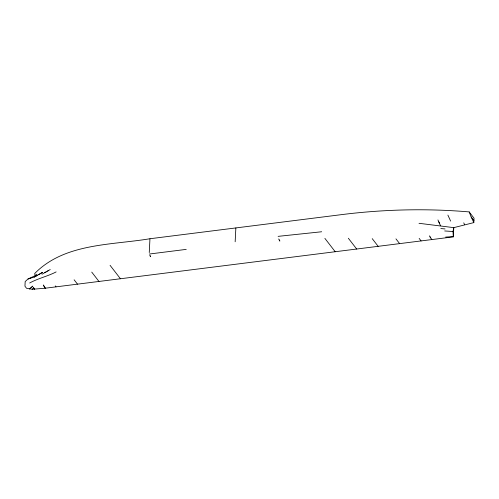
<?xml version="1.0" encoding="UTF-8"?>
<svg xmlns="http://www.w3.org/2000/svg" width="499" height="499" viewBox="0 0 499 499"><rect width="100%" height="100%" fill="white"/><g stroke="black" fill="none" stroke-linecap="round" stroke-linejoin="round"><path stroke-width="0.75" d="M149.257 252.575L149.956 238.74L343.237 214.42C384.997 209.306 427.25 208.345 469.179 211.913L474.05 218.219L473.825 222.604L453.784 227.644L419.017 223.303M235.16 241.766L235.859 227.931M453.317 236.869L452.973 231.511L453.784 227.644L453.317 236.869L45.272 288.21L32.217 289.277L26.541 288.272L24.95 286.183L25.181 281.573L28.075 278.916L35.024 275.754L36.988 274.182M32.217 289.277L33.576 287.698L34.556 289.214L33.576 287.698M35.148 275.61L34.712 273.496C64.664 243.082 110.747 245.271 149.956 238.74M29.472 289.052L32.822 286.114L30.589 288.073M29.666 282.989C37.98 278.392 47.617 276.334 56.131 271.918M30.171 278.292L28.075 278.916L34.356 277.045L42.54 272.379L38.448 274.712M34.356 277.045L37.088 275.485M44.785 272.66L48.191 270.714M42.059 274.213L46.145 271.88M47.511 271.1L50.237 269.547M149.419 254.016L186.233 249.381M278.111 236.358L321.68 231.761M445.626 237.081L453.136 236.638M444.696 230.956L452.973 231.511M440.804 228.548L445.033 228.941M469.179 211.913L471.143 216.915L473.931 220.527M429.433 235.84L431.841 239.57M419.154 238.397L421.1 240.923M395.95 238.865L399.624 243.624M372.217 238.641L378.148 246.325M348.352 238.248L356.673 249.026M324.886 238.366L335.197 251.727M110.061 265.306L120.44 278.748M91.747 272.105L98.964 281.455M74.12 279.796L77.488 284.156M55.277 285.902L56.013 286.856M278.685 238.952L279.852 241.073L279.272 240.013M430.019 236.9L430.6 237.967M149.787 255.108L150.555 256.717L150.168 255.912M471.143 216.915L473.825 222.604M463.752 222.841L464.6 224.681M447.89 215.094L450.622 221.094M438.814 221.874L439.688 223.826M437.935 219.922L440.567 225.785M45.272 288.21L43.357 285.11L45.272 288.21"/></g></svg>
